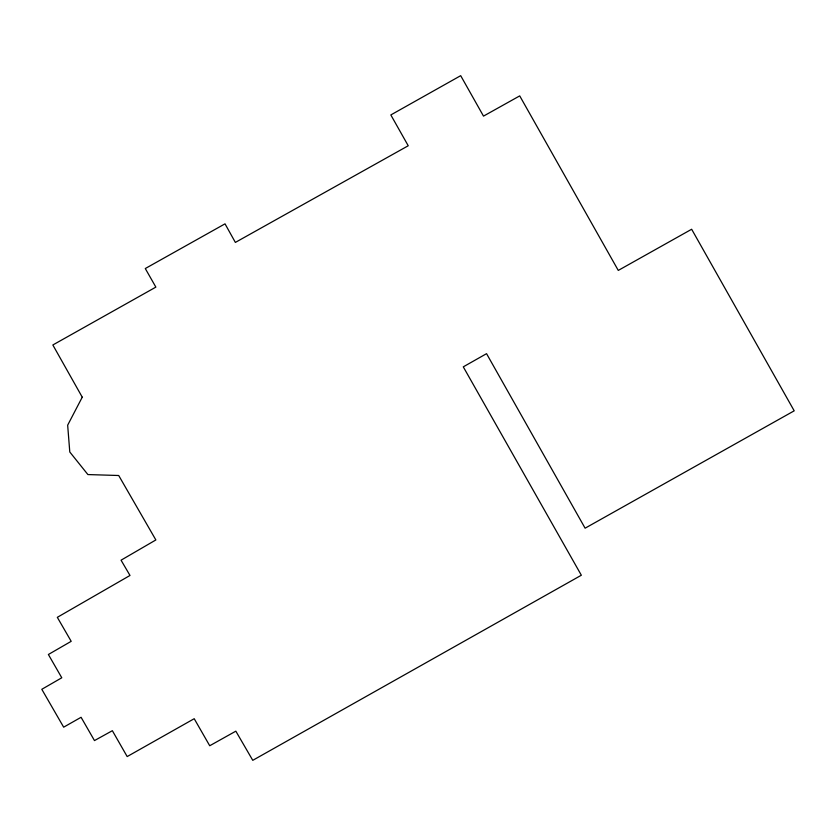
<?xml version="1.0" encoding="UTF-8"?>
<svg xmlns="http://www.w3.org/2000/svg" width="836" height="836" viewBox="0 0 836 836"><rect width="100%" height="100%" fill="white"/><g stroke="black" fill="none" stroke-linecap="round" stroke-linejoin="round"><path stroke-width="1.25" d="M82.252 397.184L67.664 425.179L69.785 451.983L87.895 474.566L118.712 475.506L155.862 539.952L121.053 560.183L129.998 575.461L57.318 617.334L71.196 641.327L48.383 654.494L61.78 677.777L41.8 689.303L63.661 727.174L81.082 717.288L94.478 740.581L112.358 730.695L127.176 756.57L194.213 718.709L209.721 745.754L235.836 731.166L252.765 760.332L581.344 575.231L463.28 366.847L486.552 353.67L585.106 528.195L794.2 410.821L691.654 229.252L618.274 270.415L519.72 95.889L483.501 116.12L460.688 75.668L390.83 114.94L408.229 145.757L235.365 242.419L225.02 223.839L145.286 268.534L155.862 287.114L52.846 344.975L82.252 397.184"/></g></svg>
